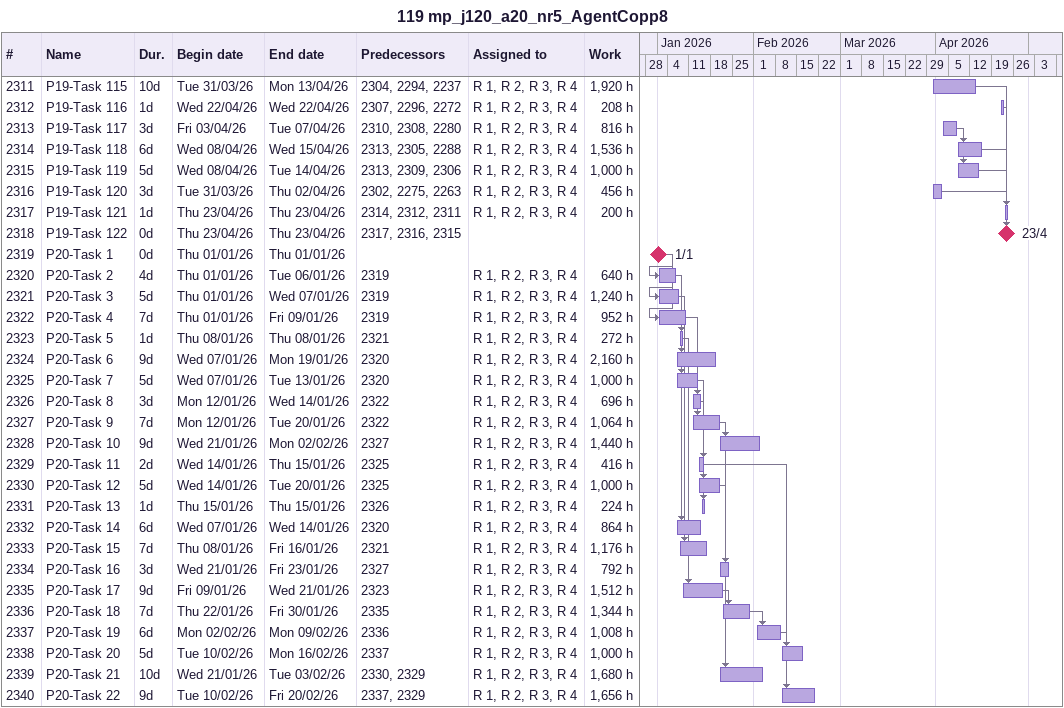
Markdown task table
119 mp_j120_a20_nr5_AgentCopp8

| ID | Task | Duration | Start | Finish | Predecessors | Resources | Work (h) |
|---|---|---|---|---|---|---|---|
| 2311 | P19-Task 115 | 10d | 2026-03-31 | 2026-04-13 | 2304, 2294, 2237 | R 1, R 2, R 3, R 4 | 1920 |
| 2312 | P19-Task 116 | 1d | 2026-04-22 | 2026-04-22 | 2307, 2296, 2272 | R 1, R 2, R 3, R 4 | 208 |
| 2313 | P19-Task 117 | 3d | 2026-04-03 | 2026-04-07 | 2310, 2308, 2280 | R 1, R 2, R 3, R 4 | 816 |
| 2314 | P19-Task 118 | 6d | 2026-04-08 | 2026-04-15 | 2313, 2305, 2288 | R 1, R 2, R 3, R 4 | 1536 |
| 2315 | P19-Task 119 | 5d | 2026-04-08 | 2026-04-14 | 2313, 2309, 2306 | R 1, R 2, R 3, R 4 | 1000 |
| 2316 | P19-Task 120 | 3d | 2026-03-31 | 2026-04-02 | 2302, 2275, 2263 | R 1, R 2, R 3, R 4 | 456 |
| 2317 | P19-Task 121 | 1d | 2026-04-23 | 2026-04-23 | 2314, 2312, 2311 | R 1, R 2, R 3, R 4 | 200 |
| 2318 | P19-Task 122 | 0d | 2026-04-23 | 2026-04-23 | 2317, 2316, 2315 |  |  |
| 2319 | P20-Task 1 | 0d | 2026-01-01 | 2026-01-01 |  |  |  |
| 2320 | P20-Task 2 | 4d | 2026-01-01 | 2026-01-06 | 2319 | R 1, R 2, R 3, R 4 | 640 |
| 2321 | P20-Task 3 | 5d | 2026-01-01 | 2026-01-07 | 2319 | R 1, R 2, R 3, R 4 | 1240 |
| 2322 | P20-Task 4 | 7d | 2026-01-01 | 2026-01-09 | 2319 | R 1, R 2, R 3, R 4 | 952 |
| 2323 | P20-Task 5 | 1d | 2026-01-08 | 2026-01-08 | 2321 | R 1, R 2, R 3, R 4 | 272 |
| 2324 | P20-Task 6 | 9d | 2026-01-07 | 2026-01-19 | 2320 | R 1, R 2, R 3, R 4 | 2160 |
| 2325 | P20-Task 7 | 5d | 2026-01-07 | 2026-01-13 | 2320 | R 1, R 2, R 3, R 4 | 1000 |
| 2326 | P20-Task 8 | 3d | 2026-01-12 | 2026-01-14 | 2322 | R 1, R 2, R 3, R 4 | 696 |
| 2327 | P20-Task 9 | 7d | 2026-01-12 | 2026-01-20 | 2322 | R 1, R 2, R 3, R 4 | 1064 |
| 2328 | P20-Task 10 | 9d | 2026-01-21 | 2026-02-02 | 2327 | R 1, R 2, R 3, R 4 | 1440 |
| 2329 | P20-Task 11 | 2d | 2026-01-14 | 2026-01-15 | 2325 | R 1, R 2, R 3, R 4 | 416 |
| 2330 | P20-Task 12 | 5d | 2026-01-14 | 2026-01-20 | 2325 | R 1, R 2, R 3, R 4 | 1000 |
| 2331 | P20-Task 13 | 1d | 2026-01-15 | 2026-01-15 | 2326 | R 1, R 2, R 3, R 4 | 224 |
| 2332 | P20-Task 14 | 6d | 2026-01-07 | 2026-01-14 | 2320 | R 1, R 2, R 3, R 4 | 864 |
| 2333 | P20-Task 15 | 7d | 2026-01-08 | 2026-01-16 | 2321 | R 1, R 2, R 3, R 4 | 1176 |
| 2334 | P20-Task 16 | 3d | 2026-01-21 | 2026-01-23 | 2327 | R 1, R 2, R 3, R 4 | 792 |
| 2335 | P20-Task 17 | 9d | 2026-01-09 | 2026-01-21 | 2323 | R 1, R 2, R 3, R 4 | 1512 |
| 2336 | P20-Task 18 | 7d | 2026-01-22 | 2026-01-30 | 2335 | R 1, R 2, R 3, R 4 | 1344 |
| 2337 | P20-Task 19 | 6d | 2026-02-02 | 2026-02-09 | 2336 | R 1, R 2, R 3, R 4 | 1008 |
| 2338 | P20-Task 20 | 5d | 2026-02-10 | 2026-02-16 | 2337 | R 1, R 2, R 3, R 4 | 1000 |
| 2339 | P20-Task 21 | 10d | 2026-01-21 | 2026-02-03 | 2330, 2329 | R 1, R 2, R 3, R 4 | 1680 |
| 2340 | P20-Task 22 | 9d | 2026-02-10 | 2026-02-20 | 2337, 2329 | R 1, R 2, R 3, R 4 | 1656 |
